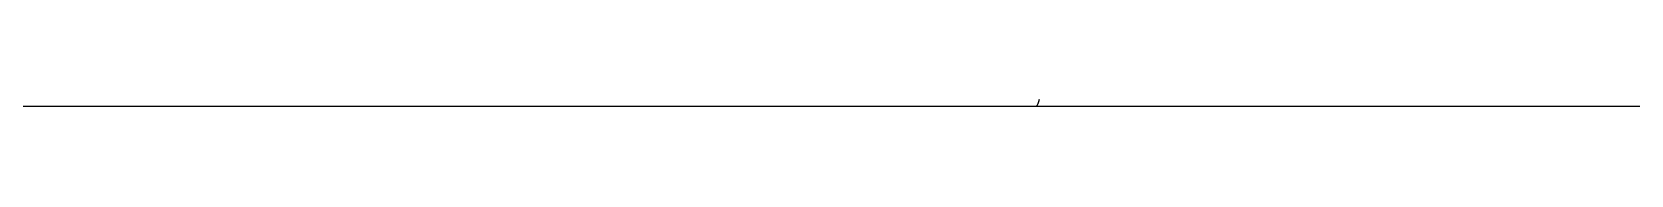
# Model space of a CAD drawing. Header units: millimetres. Extents: x 149919 to 150445, y 136651 to 136866.
# Drawn here: x 150408.03 to 150425.13, y 136773.87 to 136773.93 of the extents above; entities that cross this region are included whole.
import ezdxf

# ---------------------------------------------------------------- set-up
doc = ezdxf.new("R2010")
doc.units = ezdxf.units.MM
doc.header["$LTSCALE"] = 0.25
doc.linetypes.add('XKITLINE00', pattern=[0])

# ---------------------------------------------------------------- blocks, each defined once
blk = doc.blocks.new('çatıı')
at = {"color": 8, "linetype": 'XKITLINE00'}
for p, q in [((26261.3, 12350), (27695.3, 12350)), ((27695.3, 12350), (27696.2, 12350.3)), ((27695.3, 12350), (27696.2, 12350.3)), ((27695.3, 12350), (29028.8, 12350)), ((27696.9, 12351.2), (27696.2, 12350.3)), ((27696.9, 12351.2), (27696.2, 12350.3)), ((27697.7, 12352.7), (27696.9, 12351.2)), ((27697.7, 12352.7), (27696.9, 12351.2)), ((27698.3, 12354.7), (27697.7, 12352.7)), ((27698.4, 12354.7), (27697.7, 12352.7)), ((27698.9, 12357.2), (27698.4, 12354.7))]:
    blk.add_line(p, q, dxfattribs=at)

msp = doc.modelspace()

# ---------------------------------------------------------------- block references
at = {"xscale": 0.009999943142843078, "yscale": 0.009999943142843078, "zscale": 0.009999943142843078}
msp.add_blockref('çatıı', (150141.814, 136650.373), dxfattribs=at)

doc.saveas('drawing.dxf')
